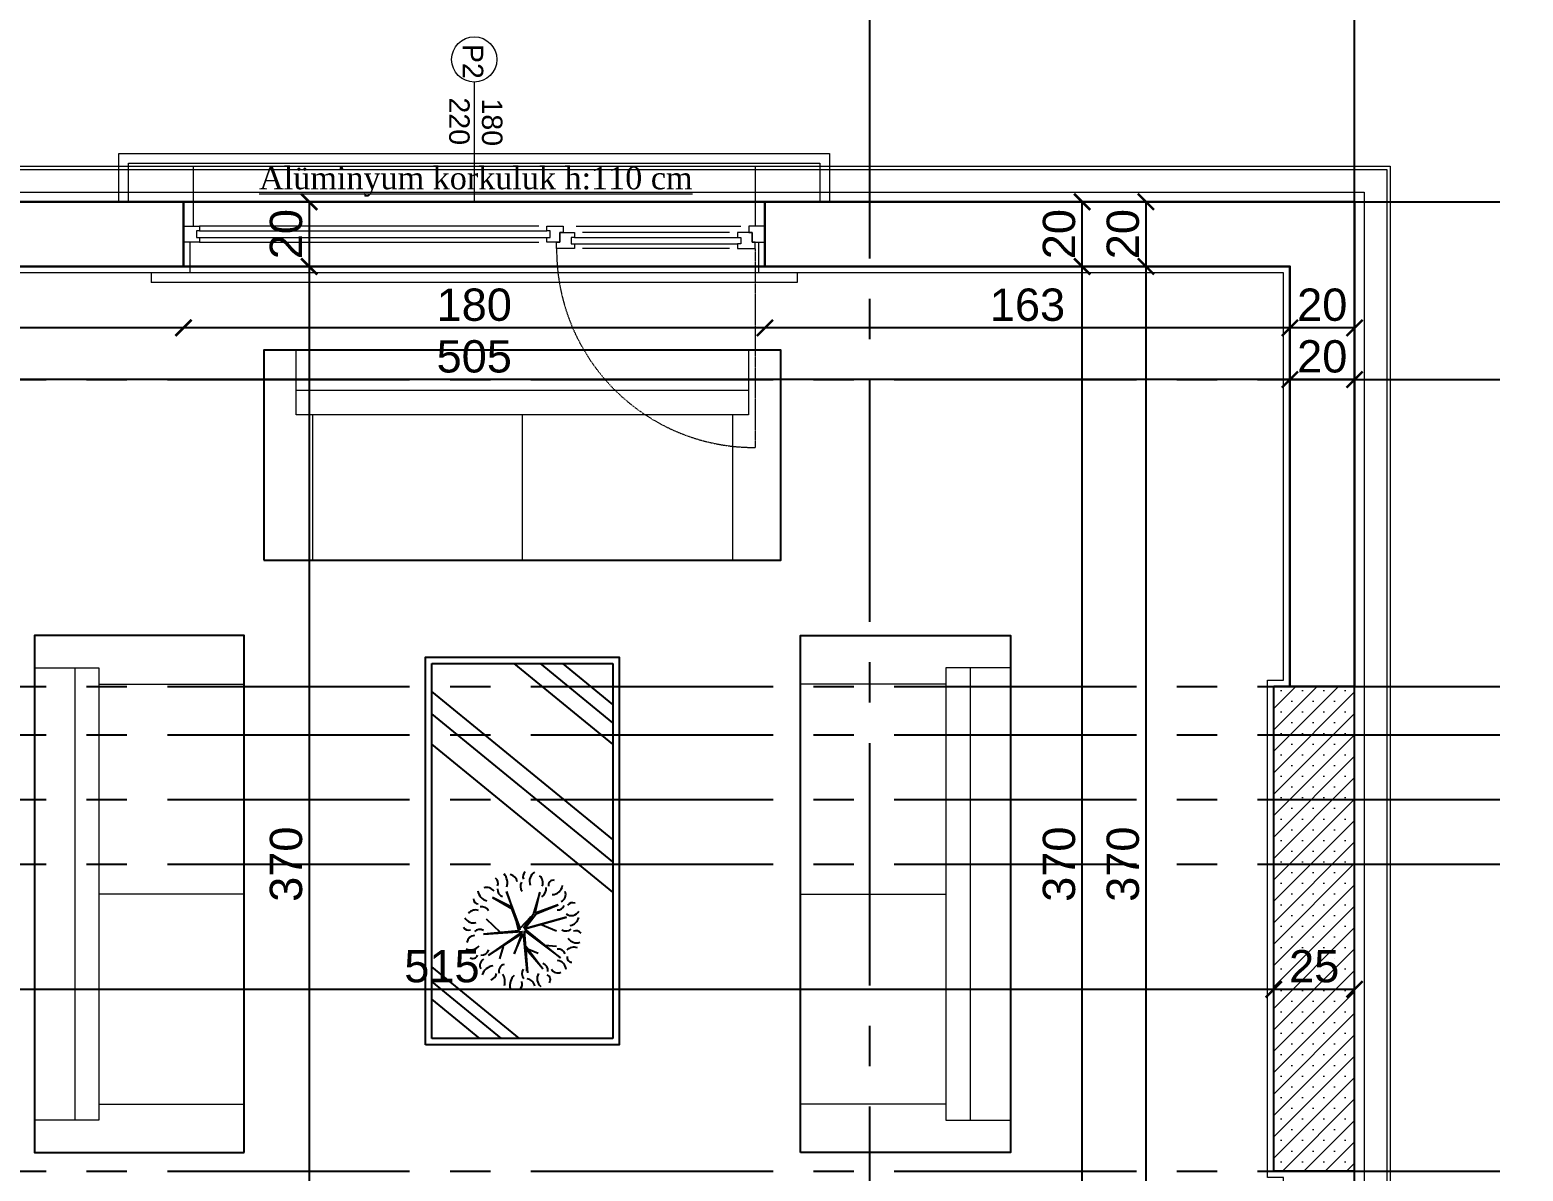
# Model space of a CAD drawing. Header units: millimetres. Extents: x 2778 to 13672, y 1832 to 5175.
# Drawn here: x 7471.5 to 7933.8, y 4445.2 to 4798.5 of the extents above; entities that cross this region are included whole.
import ezdxf

# ---------------------------------------------------------------- set-up
doc = ezdxf.new("R2010")
doc.units = ezdxf.units.MM
for name, pattern in [('CENTER2', [112.5, 75, -12.5, 12.5, -12.5]), ('DASHDOT2', [12.7, 6.35, -3.175, 0, -3.175]), ('DOTX2', [0.5, 0, -0.5])]:
    doc.linetypes.add(name, pattern=pattern)
doc.layers.add('7-DCR-FRN', color=8, linetype='Continuous')
doc.layers.add('Panel', color=7, linetype='Continuous')
for name, color, linetype, lineweight in [('aks', 251, 'DASHDOT2', 35), ('duvar', 232, 'Continuous', 30), ('görünüş', 201, 'Continuous', 18), ('ince', 37, 'Continuous', 0), ('iz', 1, 'DOTX2', 20), ('pencere', 4, 'Continuous', 18), ('sıva dış', 30, 'Continuous', 9), ('sıva iç', 21, 'Continuous', 0), ('yalıtım', 107, 'Continuous', 0), ('yazı', 11, 'Continuous', 20), ('ÖLÇÜ İÇ', 7, 'Continuous', 9)]:
    doc.layers.add(name, color=color, linetype=linetype, lineweight=lineweight)
doc.styles.get("Standard").update_dxf_attribs({"font": 'arial.ttf'})
doc.styles.add('Times roman', font='times.ttf')
doc.dimstyles.new('zulay iç ölçü', dxfattribs={"dimtxt": 10, "dimasz": 5, "dimexe": 0.18, "dimexo": 0, "dimgap": 2, "dimtad": 3, "dimdec": 0, "dimzin": 0, "dimdsep": 46, "dimtxsty": 'Standard', "dimblk": 'ARCHTICK', "dimcen": 0.09, "dimse1": 1, "dimse2": 1, "dimadec": 0, "dimazin": 0, "dimtfac": 1, "dimtdec": 0, "dimtix": 1, "dimtofl": 0, "dimtmove": 0, "dimatfit": 3, "dimldrblk": 'ARCHTICK', "dimfxl": 1, "dimtolj": 1, "dimtzin": 0, "dimarcsym": 0})

# ---------------------------------------------------------------- blocks, each defined once
blk = doc.blocks.new('IDE941Entity3444')
at = {"layer": 'Panel', "linetype": 'Continuous', "lineweight": 5}
h = blk.add_hatch(dxfattribs=at)
h.set_pattern_fill('SACNCR', color=163, scale=50, style=0)
h.set_pattern_definition([(45, (0, 0), (-3.314563, 3.314563), []), (45, (3.3146, 0), (-3.314563, 3.314563), [0, -4.6875])])
h.paths.add_polyline_path([(4705, 1955), (4705, 2105), (4730, 2105), (4730, 1955)])
blk = doc.blocks.new('IDE941Entity3445')
at = {"layer": 'Panel', "color": 164, "linetype": 'Continuous', "lineweight": -3}
blk.add_lwpolyline([(4730, 1955), (4705, 1955)], dxfattribs=at)
blk = doc.blocks.new('IDE941Entity3446')
at = {"layer": 'Panel', "color": 164, "linetype": 'Continuous', "lineweight": -3}
blk.add_lwpolyline([(4730, 1955), (4730, 2105)], dxfattribs=at)
blk = doc.blocks.new('IDE941Entity3447')
at = {"layer": 'Panel', "color": 164, "linetype": 'Continuous', "lineweight": -3}
blk.add_lwpolyline([(4730, 2105), (4705, 2105)], dxfattribs=at)
blk = doc.blocks.new('IDE941Entity3448')
at = {"layer": 'Panel', "color": 164, "linetype": 'Continuous', "lineweight": -3}
blk.add_lwpolyline([(4705, 1955), (4705, 2105)], dxfattribs=at)
blk = doc.blocks.new('WWE')
at = {"layer": 'duvar'}
for p, q in [((1010460.07, -375776.08), (1010460.07, -375756.08)), ((1010640.07, -375776.08), (1010640.07, -375756.08))]:
    blk.add_line(p, q, dxfattribs=at)
at = {"layer": 'görünüş'}
for p, q in [((1010450.07, -375754.08), (1010450.07, -375751.08)), ((1010450.07, -375751.08), (1010650.07, -375751.08)), ((1010650.07, -375754.08), (1010650.07, -375751.08))]:
    blk.add_line(p, q, dxfattribs=at)
at = {"layer": 'ince'}
for p, q in [((1010519.07, -375763.08), (1010468.57, -375763.08)), ((1010471.07, -375761.58), (1010516.57, -375761.58)), ((1010519.07, -375765.08), (1010468.57, -375765.08)), ((1010471.07, -375766.58), (1010516.57, -375766.58)), ((1010635.07, -375765.08), (1010527.57, -375765.08)), ((1010635.07, -375767.08), (1010527.57, -375767.08)), ((1010635.07, -375763.58), (1010530.07, -375763.58)), ((1010518.57, -375768.58), (1010467.57, -375768.58)), ((1010530.07, -375768.58), (1010635.07, -375768.58))]:
    blk.add_line(p, q, dxfattribs=at)
at = {"layer": 'iz', "ltscale": 0.1}
for p, q in [((1010463.09, -375761.55), (1010463.09, -375700.05)), ((1010640.07, -375756.08), (1010460.07, -375756.08)), ((1010460.07, -375776.08), (1010640.07, -375776.08))]:
    blk.add_line(p, q, dxfattribs=at)
blk.add_arc((1010463.44, -375761.18), 61.13, 359.6315, 90.3229, dxfattribs=at)
at = {"layer": 'pencere'}
for p, q in [((1010468.57, -375761.58), (1010463.07, -375761.58)), ((1010463.07, -375761.58), (1010463.07, -375763.58)), ((1010467.57, -375765.08), (1010467.57, -375763.08)), ((1010467.57, -375763.08), (1010468.57, -375763.08)), ((1010468.57, -375763.08), (1010468.57, -375761.58)), ((1010519.07, -375763.08), (1010519.07, -375761.58)), ((1010519.07, -375761.58), (1010524.57, -375761.58)), ((1010520.07, -375763.08), (1010519.07, -375763.08)), ((1010520.07, -375765.08), (1010520.07, -375763.08)), ((1010524.57, -375761.58), (1010524.57, -375763.58)), ((1010464.07, -375763.58), (1010460.07, -375763.58)), ((1010463.07, -375763.58), (1010464.07, -375763.58)), ((1010464.07, -375766.58), (1010464.07, -375763.58)), ((1010464.07, -375763.58), (1010464.07, -375766.58)), ((1010465.07, -375766.58), (1010464.07, -375766.58)), ((1010464.07, -375766.58), (1010468.57, -375766.58)), ((1010465.07, -375768.58), (1010465.07, -375766.58)), ((1010468.57, -375765.08), (1010467.57, -375765.08)), ((1010468.57, -375766.58), (1010468.57, -375765.08)), ((1010519.07, -375766.58), (1010519.07, -375765.08)), ((1010519.07, -375765.08), (1010520.07, -375765.08)), ((1010523.57, -375766.58), (1010519.07, -375766.58)), ((1010522.57, -375768.58), (1010522.57, -375766.58)), ((1010522.57, -375766.58), (1010523.57, -375766.58)), ((1010523.57, -375766.58), (1010523.57, -375763.58)), ((1010523.57, -375763.58), (1010527.57, -375763.58)), ((1010524.57, -375763.58), (1010523.57, -375763.58)), ((1010523.57, -375763.58), (1010523.57, -375766.58)), ((1010527.57, -375765.08), (1010526.57, -375765.08)), ((1010526.57, -375765.08), (1010526.57, -375767.08)), ((1010526.57, -375767.08), (1010527.57, -375767.08)), ((1010527.57, -375763.58), (1010527.57, -375765.08)), ((1010527.57, -375767.08), (1010527.57, -375768.58)), ((1010635.07, -375765.08), (1010635.07, -375763.58)), ((1010635.07, -375763.58), (1010635.07, -375763.58)), ((1010635.07, -375763.58), (1010640.07, -375763.58)), ((1010636.07, -375765.08), (1010635.07, -375765.08)), ((1010635.07, -375768.58), (1010635.07, -375767.08)), ((1010635.07, -375767.08), (1010636.07, -375767.08)), ((1010636.07, -375767.08), (1010636.07, -375765.08)), ((1010460.07, -375768.58), (1010465.07, -375768.58)), ((1010527.57, -375768.58), (1010522.57, -375768.58)), ((1010640.07, -375768.58), (1010635.07, -375768.58)), ((1010635.07, -375768.58), (1010635.07, -375768.58))]:
    blk.add_line(p, q, dxfattribs=at)
at = {"layer": 'sıva dış'}
for p, q in [((1010463.07, -375787.08), (1010463.07, -375768.58)), ((1010637.07, -375787.08), (1010637.07, -375768.58))]:
    blk.add_line(p, q, dxfattribs=at)
at = {"layer": 'sıva iç'}
for p, q in [((1010462.07, -375763.58), (1010462.07, -375754.08)), ((1010638.07, -375763.58), (1010638.07, -375754.08))]:
    blk.add_line(p, q, dxfattribs=at)
at = {"layer": 'sıva iç', "color": 1}
for p, q in [((1010440.07, -375791.08), (1010440.07, -375776.08)), ((1010443.07, -375788.08), (1010443.07, -375776.08)), ((1010450.07, -375776.08), (1010450.07, -375776.08)), ((1010657.07, -375776.08), (1010657.07, -375788.08)), ((1010660.07, -375776.08), (1010660.07, -375791.08)), ((1010462.68, -375788.08), (1010443.07, -375788.08)), ((1010657.07, -375788.08), (1010462.68, -375788.08)), ((1010462.68, -375791.08), (1010440.07, -375791.08)), ((1010660.07, -375791.08), (1010462.68, -375791.08))]:
    blk.add_line(p, q, dxfattribs=at)
at = {"layer": 'yazı'}
blk.add_line((1010550.07, -375813.13), (1010550.07, -375776.08), dxfattribs=at)
blk.add_circle((1010550.07, -375820.13), 7, dxfattribs=at)
at = {"layer": 'yazı', "style": 'Times roman'}
blk.add_text('%%UAlüminyum korkuluk h:110 cm', height=6.9967, rotation=180, dxfattribs=at).set_placement((1010616.65, -375779.95))
at = {"layer": 'yazı'}
for s, p in [('180', (1010547.68, -375808.07)), ('220', (1010557.83, -375808.39)), ('P2', (1010553.61, -375824.95))]:
    blk.add_text(s, height=6.328, rotation=90, dxfattribs=at).set_placement(p)
blk = doc.blocks.new('*U35')
at = {"layer": '7-DCR-FRN'}
for p, q in [((-13.15, 58), (-28, 45.86)), ((-0.88, 58), (-28, 35.83)), ((-6.49, 58), (-28, 40.42)), ((28, 58), (-28, 58)), ((-28, 58), (-28, -58)), ((28, -58), (28, 58)), ((0.26, 25.6), (1.41, 37.17)), ((1.67, 37.69), (0.65, 24.69)), ((1.41, 37.17), (1.16, 29.54)), ((-5.99, 29.58), (-7.12, 33.35)), ((6.31, 36.53), (0.64, 29.93)), ((0.65, 24.69), (11.81, 33.07)), ((11.81, 33.07), (0.78, 24.08)), ((1.16, 29.54), (6.31, 36.53)), ((0, 24.95), (-10.54, 32.22)), ((-10.54, 32.22), (-0.13, 25.6)), ((-0.13, 25.6), (-2.57, 31.88)), ((-2.57, 31.88), (0.26, 25.6)), ((0.64, 29.93), (4.84, 31.63)), ((6.96, 29.2), (10.52, 29.43)), ((-1.17, 24.69), (-12.05, 25.72)), ((-12.05, 25.72), (0, 24.95)), ((-6.77, 25.25), (-11.09, 21.12)), ((-4.89, 12.51), (-0.78, 24.56)), ((-0.65, 23.95), (-4.89, 12.51)), ((-0.78, 24.56), (-3.46, 17.28)), ((-2.81, 18.14), (-1.17, 24.69)), ((2.56, 20.36), (-0.65, 23.95)), ((3.38, 19.62), (0.39, 23.95)), ((0.39, 23.95), (2.56, 20.36)), ((13.61, 20.5), (0.65, 24.08)), ((0.65, 24.08), (4.25, 19.5)), ((0.78, 24.08), (13.61, 20.5)), ((5.63, 22.62), (10.52, 24.7)), ((5.38, 12.78), (3.38, 19.62)), ((11.05, 16.64), (3.99, 19.24)), ((3.99, 19.24), (5.38, 12.78)), ((4.25, 19.5), (11.05, 16.64)), ((-9.22, 14.41), (-2.81, 18.14)), ((-3.46, 17.28), (-9.22, 14.41)), ((28, 12.76), (-28, -33.02)), ((28, 3.34), (-28, -42.44)), ((28, -3.59), (-28, -49.37)), ((28, -33.01), (-2.56, -58)), ((28, -39.69), (5.6, -58)), ((28, -45.34), (12.52, -58)), ((-28, -58), (28, -58))]:
    blk.add_line(p, q, dxfattribs=at)
blk.add_lwpolyline([(-30, 60), (-30, -60), (30, -60), (30, 60)], close=True, dxfattribs=at)
blk.add_lwpolyline([(-30, 60), (-30, -60), (30, -60), (30, 60)], close=True, dxfattribs=at)
at = {"layer": '7-DCR-FRN', "extrusion": (0, 0, -1)}
for centre, major_axis, start_param, end_param in [((0.32, 41.56), (2.97, 2.97), 3.119665, 4.17552), ((-1.97, 41.19), (1.37, 1.37), -0.168576, 1.180577), ((0.94, 42.5), (2.13, 2.13), 0.99899, 2.174975), ((7.63, 39.52), (-2.18, 2.18), 4.963816, 6.399957), ((-8.38, 39.81), (3.08, 3.08), 2.534785, 3.58455), ((-10.42, 37.44), (1.76, 1.76), -0.540488, 0.582887), ((-5.15, 37.17), (1.5, 1.5), 2.597457, 4.255739), ((-9.63, 40.39), (2.99, 2.99), 0.495607, 1.356514), ((2.26, 37.93), (-1.73, 1.73), 4.894894, 6.209265), ((5.86, 36.89), (1.46, 1.46), 0.588849, 2.139269), ((6.98, 39.87), (-1.18, 1.18), 1.775821, 3.472355), ((10.9, 35.62), (-1.52, 1.52), 5.94085, 7.533141), ((-15.38, 31.6), (-1.17, 1.17), 0.260288, 1.930326), ((-10.78, 35.44), (-1.67, 1.67), 4.494462, 5.97098), ((-12.71, 29.84), (-1.73, 1.73), 0.71489, 2.029848), ((10.51, 36.89), (-2.14, 2.14), 2.412933, 3.806953), ((15.17, 33.03), (0.963, 0.963), 3.637708, 5.574611), ((-16, 27.21), (-2.4, 2.4), 0.343258, 1.666965), ((-14.78, 28.65), (1.72, 1.72), 2.359421, 3.812742), ((11.13, 32.71), (-1.65, 1.65), 2.748968, 4.071251), ((15.94, 32.92), (2.21, 2.21), 2.001057, 3.151731), ((16.74, 25.48), (2.09, 2.09), 4.465952, 5.85576), ((-16.74, 22.85), (1.17, 1.17), 4.417954, 5.883919), ((-13.29, 26.69), (1.7, 1.7), 1.811769, 3.074319), ((13.49, 22.17), (-1.83, 1.83), 0.269504, 1.469985), ((16.53, 27.04), (1.65, 1.65), 1.556652, 2.67951), ((-15.15, 19.26), (2.13, 2.13), 4.435356, 5.7884), ((-14.51, 21.04), (1.97, 1.97), 2.029873, 3.258277), ((15.1, 17.31), (-1.9, 1.9), 0.1729, 1.85548), ((14.15, 19.74), (2.41, 2.41), -0.596761, 0.530229), ((-13.63, 14.85), (1.1, 1.1), 3.912813, 5.455212), ((-10.22, 11.93), (-2.53, 2.53), 5.610896, 6.838603), ((-12.55, 19.63), (-1.68, 1.68), 2.857787, 4.168751), ((-5.56, 12), (-1.53, 1.53), 5.385771, 6.799513), ((4.4, 11.7), (2.09, 2.09), -0.212594, 0.90159), ((10.84, 15.96), (1.63, 1.63), -0.835936, 0.386912), ((11.02, 13.49), (-1.7, 1.7), 1.193932, 2.764391), ((15.62, 18.16), (-1.52, 1.52), 3.608489, 4.799895), ((-11.12, 14.28), (-2.11, 2.11), 3.030383, 4.209272), ((-9.53, 9.98), (1.4, 1.4), 0.378865, 1.679355), ((-9.2, 9.93), (-3.22, 3.22), 2.096822, 3.023848), ((-4.24, 9.84), (-1.84, 1.84), 2.447851, 3.758583), ((1.67, 10.9), (1.64, 1.64), 3.381045, 4.65182), ((5.54, 9.37), (2.37, 2.37), 2.915554, 4.30502), ((3.55, 9.86), (-1.98, 1.98), 1.99053, 3.233966), ((9.55, 10.6), (-1.07, 1.07), 3.690915, 5.731825), ((9.15, 10.24), (-2.32, 2.32), 0.812708, 2.215848), ((2.08, 7.93), (1.36, 1.36), 3.048732, 4.380826)]:
    blk.add_ellipse(centre, major_axis=major_axis, ratio=1, start_param=start_param, end_param=end_param, dxfattribs=at)
blk = doc.blocks.new('*U27')
at = {"layer": '7-DCR-FRN'}
blk.add_lwpolyline([(0, 10), (160, 10), (160, 75), (0, 75)], close=True, dxfattribs=at)
at = {"layer": '7-DCR-FRN', "lineweight": 9, "flags": 128}
blk.add_lwpolyline([(0, 10), (160, 10), (160, 75), (0, 75)], close=True, dxfattribs=at)
blk.add_lwpolyline([(0, 10), (160, 10), (160, 75), (0, 75)], close=True, dxfattribs=at)
for points in [[(10, 55), (10, 75)], [(150, 75), (150, 75), (150, 55), (150, 55)], [(150, 62.5), (10, 62.5)], [(150, 55), (10, 55)], [(15, 55), (15, 10)], [(80, 10), (80, 55)], [(145, 55), (145, 10)]]:
    blk.add_lwpolyline(points, dxfattribs=at)
blk = doc.blocks.new('_ArchTick')
at = {"color": 0, "linetype": 'ByBlock', "const_width": 0.15}
blk.add_lwpolyline([(-0.5, -0.5), (0.5, 0.5)], dxfattribs=at)
blk = doc.blocks.new('*D2341')
at = {"layer": 'Defpoints', "color": 0, "transparency": 16777216}
for p in [(7817.01, 4745.23), (7817.01, 4725.23), (7817.01, 4725.23)]:
    blk.add_point(p, dxfattribs=at)
at = {"layer": 'ÖLÇÜ İÇ', "color": 0, "lineweight": -2, "transparency": 16777216}
blk.add_line((7817.01, 4745.23), (7817.01, 4725.23), dxfattribs=at)
at = {"layer": 'ÖLÇÜ İÇ', "color": 0, "lineweight": -2, "transparency": 16777216, "xscale": 5, "yscale": 5, "zscale": 5}
for p, rotation in [((7817.01, 4745.23), 90), ((7817.01, 4725.23), 270)]:
    blk.add_blockref('_ArchTick', p, dxfattribs=dict(at, rotation=rotation))
at = {"layer": 'ÖLÇÜ İÇ', "color": 0, "transparency": 16777216, "insert": (7809.9, 4735.23), "char_height": 10, "attachment_point": 5, "rotation": 90}
blk.add_mtext('\\A1;20', dxfattribs=at)
blk = doc.blocks.new('*D2342')
at = {"layer": 'Defpoints', "color": 0, "transparency": 16777216}
for p in [(7817.01, 4725.23), (7817.01, 4355.23), (7817.01, 4355.23)]:
    blk.add_point(p, dxfattribs=at)
at = {"layer": 'ÖLÇÜ İÇ', "color": 0, "lineweight": -2, "transparency": 16777216}
blk.add_line((7817.01, 4725.23), (7817.01, 4355.23), dxfattribs=at)
at = {"layer": 'ÖLÇÜ İÇ', "color": 0, "lineweight": -2, "transparency": 16777216, "xscale": 5, "yscale": 5, "zscale": 5}
for p, rotation in [((7817.01, 4725.23), 90), ((7817.01, 4355.23), 270)]:
    blk.add_blockref('_ArchTick', p, dxfattribs=dict(at, rotation=rotation))
at = {"layer": 'ÖLÇÜ İÇ', "color": 0, "transparency": 16777216, "insert": (7809.9, 4540.23), "char_height": 10, "attachment_point": 5, "rotation": 90}
blk.add_mtext('\\A1;370', dxfattribs=at)
blk = doc.blocks.new('*D2357')
at = {"layer": 'Defpoints', "color": 0, "transparency": 16777216}
for p in [(7797.25, 4725.23), (7797.25, 4725.23), (7797.25, 4355.23)]:
    blk.add_point(p, dxfattribs=at)
at = {"layer": 'ÖLÇÜ İÇ', "color": 0, "lineweight": -2, "transparency": 16777216}
blk.add_line((7797.25, 4355.23), (7797.25, 4725.23), dxfattribs=at)
at = {"layer": 'ÖLÇÜ İÇ', "color": 0, "lineweight": -2, "transparency": 16777216, "xscale": 5, "yscale": 5, "zscale": 5}
for p, rotation in [((7797.25, 4725.23), 90), ((7797.25, 4355.23), 270)]:
    blk.add_blockref('_ArchTick', p, dxfattribs=dict(at, rotation=rotation))
at = {"layer": 'ÖLÇÜ İÇ', "color": 0, "transparency": 16777216, "insert": (7790.14, 4540.23), "char_height": 10, "attachment_point": 5, "rotation": 90}
blk.add_mtext('\\A1;370', dxfattribs=at)
blk = doc.blocks.new('*D2358')
at = {"layer": 'Defpoints', "color": 0, "transparency": 16777216}
for p in [(7797.25, 4745.23), (7797.25, 4745.23), (7797.25, 4725.23)]:
    blk.add_point(p, dxfattribs=at)
at = {"layer": 'ÖLÇÜ İÇ', "color": 0, "lineweight": -2, "transparency": 16777216}
blk.add_line((7797.25, 4725.23), (7797.25, 4745.23), dxfattribs=at)
at = {"layer": 'ÖLÇÜ İÇ', "color": 0, "lineweight": -2, "transparency": 16777216, "xscale": 5, "yscale": 5, "zscale": 5}
for p, rotation in [((7797.25, 4745.23), 90), ((7797.25, 4725.23), 270)]:
    blk.add_blockref('_ArchTick', p, dxfattribs=dict(at, rotation=rotation))
at = {"layer": 'ÖLÇÜ İÇ', "color": 0, "transparency": 16777216, "insert": (7790.15, 4735.23), "char_height": 10, "attachment_point": 5, "rotation": 90}
blk.add_mtext('\\A1;20', dxfattribs=at)
blk = doc.blocks.new('*D2359')
at = {"layer": 'Defpoints', "color": 0, "transparency": 16777216}
for p in [(7861.58, 4706.22), (7861.58, 4706.22), (7881.58, 4706.22)]:
    blk.add_point(p, dxfattribs=at)
at = {"layer": 'ÖLÇÜ İÇ', "color": 0, "lineweight": -2, "transparency": 16777216}
blk.add_line((7881.58, 4706.22), (7861.58, 4706.22), dxfattribs=at)
at = {"layer": 'ÖLÇÜ İÇ', "color": 0, "lineweight": -2, "transparency": 16777216, "xscale": 5, "yscale": 5, "zscale": 5, "rotation": 180}
blk.add_blockref('_ArchTick', (7861.58, 4706.22), dxfattribs=at)
at = {"layer": 'ÖLÇÜ İÇ', "color": 0, "lineweight": -2, "transparency": 16777216, "xscale": 5, "yscale": 5, "zscale": 5}
blk.add_blockref('_ArchTick', (7881.58, 4706.22), dxfattribs=at)
at = {"layer": 'ÖLÇÜ İÇ', "color": 0, "transparency": 16777216, "insert": (7871.58, 4713.33), "char_height": 10, "attachment_point": 5}
blk.add_mtext('\\A1;20', dxfattribs=at)
blk = doc.blocks.new('*D2360')
at = {"layer": 'Defpoints', "color": 0, "transparency": 16777216}
for p in [(7699.08, 4725.23), (7699.08, 4706.22), (7861.58, 4706.22)]:
    blk.add_point(p, dxfattribs=at)
at = {"layer": 'ÖLÇÜ İÇ', "color": 0, "lineweight": -2, "transparency": 16777216}
blk.add_line((7861.58, 4706.22), (7699.08, 4706.22), dxfattribs=at)
at = {"layer": 'ÖLÇÜ İÇ', "color": 0, "lineweight": -2, "transparency": 16777216, "xscale": 5, "yscale": 5, "zscale": 5, "rotation": 180}
blk.add_blockref('_ArchTick', (7699.08, 4706.22), dxfattribs=at)
at = {"layer": 'ÖLÇÜ İÇ', "color": 0, "lineweight": -2, "transparency": 16777216, "xscale": 5, "yscale": 5, "zscale": 5}
blk.add_blockref('_ArchTick', (7861.58, 4706.22), dxfattribs=at)
at = {"layer": 'ÖLÇÜ İÇ', "color": 0, "transparency": 16777216, "insert": (7780.33, 4713.33), "char_height": 10, "attachment_point": 5}
blk.add_mtext('\\A1;163', dxfattribs=at)
blk = doc.blocks.new('*D2361')
at = {"layer": 'Defpoints', "color": 0, "transparency": 16777216}
for p in [(7519.08, 4725.23), (7699.08, 4725.23), (7519.08, 4706.22)]:
    blk.add_point(p, dxfattribs=at)
at = {"layer": 'ÖLÇÜ İÇ', "color": 0, "lineweight": -2, "transparency": 16777216}
blk.add_line((7699.08, 4706.22), (7519.08, 4706.22), dxfattribs=at)
at = {"layer": 'ÖLÇÜ İÇ', "color": 0, "lineweight": -2, "transparency": 16777216, "xscale": 5, "yscale": 5, "zscale": 5, "rotation": 180}
blk.add_blockref('_ArchTick', (7519.08, 4706.22), dxfattribs=at)
at = {"layer": 'ÖLÇÜ İÇ', "color": 0, "lineweight": -2, "transparency": 16777216, "xscale": 5, "yscale": 5, "zscale": 5}
blk.add_blockref('_ArchTick', (7699.08, 4706.22), dxfattribs=at)
at = {"layer": 'ÖLÇÜ İÇ', "color": 0, "transparency": 16777216, "insert": (7609.08, 4713.33), "char_height": 10, "attachment_point": 5}
blk.add_mtext('\\A1;180', dxfattribs=at)
blk = doc.blocks.new('*D2362')
at = {"layer": 'Defpoints', "color": 0, "transparency": 16777216}
for p in [(7356.58, 4725.23), (7519.08, 4725.23), (7356.58, 4706.22)]:
    blk.add_point(p, dxfattribs=at)
at = {"layer": 'ÖLÇÜ İÇ', "color": 0, "lineweight": -2, "transparency": 16777216}
blk.add_line((7519.08, 4706.22), (7356.58, 4706.22), dxfattribs=at)
at = {"layer": 'ÖLÇÜ İÇ', "color": 0, "lineweight": -2, "transparency": 16777216, "xscale": 5, "yscale": 5, "zscale": 5, "rotation": 180}
blk.add_blockref('_ArchTick', (7356.58, 4706.22), dxfattribs=at)
at = {"layer": 'ÖLÇÜ İÇ', "color": 0, "lineweight": -2, "transparency": 16777216, "xscale": 5, "yscale": 5, "zscale": 5}
blk.add_blockref('_ArchTick', (7519.08, 4706.22), dxfattribs=at)
at = {"layer": 'ÖLÇÜ İÇ', "color": 0, "transparency": 16777216, "insert": (7437.83, 4713.33), "char_height": 10, "attachment_point": 5}
blk.add_mtext('\\A1;163', dxfattribs=at)
blk = doc.blocks.new('*D2372')
at = {"layer": 'Defpoints', "color": 0, "transparency": 16777216}
for p in [(7861.58, 4690.23), (7861.58, 4690.23), (7881.58, 4690.23)]:
    blk.add_point(p, dxfattribs=at)
at = {"layer": 'ÖLÇÜ İÇ', "color": 0, "lineweight": -2, "transparency": 16777216}
blk.add_line((7881.58, 4690.23), (7861.58, 4690.23), dxfattribs=at)
at = {"layer": 'ÖLÇÜ İÇ', "color": 0, "lineweight": -2, "transparency": 16777216, "xscale": 5, "yscale": 5, "zscale": 5, "rotation": 180}
blk.add_blockref('_ArchTick', (7861.58, 4690.23), dxfattribs=at)
at = {"layer": 'ÖLÇÜ İÇ', "color": 0, "lineweight": -2, "transparency": 16777216, "xscale": 5, "yscale": 5, "zscale": 5}
blk.add_blockref('_ArchTick', (7881.58, 4690.23), dxfattribs=at)
at = {"layer": 'ÖLÇÜ İÇ', "color": 0, "transparency": 16777216, "insert": (7871.58, 4697.34), "char_height": 10, "attachment_point": 5}
blk.add_mtext('\\A1;20', dxfattribs=at)
blk = doc.blocks.new('*D2373')
at = {"layer": 'Defpoints', "color": 0, "transparency": 16777216}
for p in [(7356.58, 4690.23), (7356.58, 4690.23), (7861.58, 4690.23)]:
    blk.add_point(p, dxfattribs=at)
at = {"layer": 'ÖLÇÜ İÇ', "color": 0, "lineweight": -2, "transparency": 16777216}
blk.add_line((7861.58, 4690.23), (7356.58, 4690.23), dxfattribs=at)
at = {"layer": 'ÖLÇÜ İÇ', "color": 0, "lineweight": -2, "transparency": 16777216, "xscale": 5, "yscale": 5, "zscale": 5, "rotation": 180}
blk.add_blockref('_ArchTick', (7356.58, 4690.23), dxfattribs=at)
at = {"layer": 'ÖLÇÜ İÇ', "color": 0, "lineweight": -2, "transparency": 16777216, "xscale": 5, "yscale": 5, "zscale": 5}
blk.add_blockref('_ArchTick', (7861.58, 4690.23), dxfattribs=at)
at = {"layer": 'ÖLÇÜ İÇ', "color": 0, "transparency": 16777216, "insert": (7609.08, 4697.34), "char_height": 10, "attachment_point": 5}
blk.add_mtext('\\A1;505', dxfattribs=at)
blk = doc.blocks.new('*D2282')
at = {"layer": 'Defpoints', "color": 0, "transparency": 16777216}
for p in [(7557.98, 4745.23), (7557.98, 4725.23), (7557.98, 4725.23)]:
    blk.add_point(p, dxfattribs=at)
at = {"layer": 'ÖLÇÜ İÇ', "color": 0, "lineweight": -2, "transparency": 16777216}
blk.add_line((7557.98, 4745.23), (7557.98, 4725.23), dxfattribs=at)
at = {"layer": 'ÖLÇÜ İÇ', "color": 0, "lineweight": -2, "transparency": 16777216, "xscale": 5, "yscale": 5, "zscale": 5}
for p, rotation in [((7557.98, 4745.23), 90), ((7557.98, 4725.23), 270)]:
    blk.add_blockref('_ArchTick', p, dxfattribs=dict(at, rotation=rotation))
at = {"layer": 'ÖLÇÜ İÇ', "color": 0, "transparency": 16777216, "insert": (7550.87, 4735.23), "char_height": 10, "attachment_point": 5, "rotation": 90}
blk.add_mtext('\\A1;20', dxfattribs=at)
blk = doc.blocks.new('*D2283')
at = {"layer": 'Defpoints', "color": 0, "transparency": 16777216}
for p in [(7557.98, 4725.23), (7557.98, 4355.23), (7557.98, 4355.23)]:
    blk.add_point(p, dxfattribs=at)
at = {"layer": 'ÖLÇÜ İÇ', "color": 0, "lineweight": -2, "transparency": 16777216}
blk.add_line((7557.98, 4725.23), (7557.98, 4355.23), dxfattribs=at)
at = {"layer": 'ÖLÇÜ İÇ', "color": 0, "lineweight": -2, "transparency": 16777216, "xscale": 5, "yscale": 5, "zscale": 5}
for p, rotation in [((7557.98, 4725.23), 90), ((7557.98, 4355.23), 270)]:
    blk.add_blockref('_ArchTick', p, dxfattribs=dict(at, rotation=rotation))
at = {"layer": 'ÖLÇÜ İÇ', "color": 0, "transparency": 16777216, "insert": (7550.87, 4540.23), "char_height": 10, "attachment_point": 5, "rotation": 90}
blk.add_mtext('\\A1;370', dxfattribs=at)
blk = doc.blocks.new('*D2332')
at = {"layer": 'Defpoints', "color": 0, "transparency": 16777216}
for p in [(7856.58, 4501.49), (7856.58, 4499.97), (7881.58, 4499.97)]:
    blk.add_point(p, dxfattribs=at)
at = {"layer": 'ÖLÇÜ İÇ', "color": 0, "lineweight": -2, "transparency": 16777216}
blk.add_line((7881.58, 4501.49), (7856.58, 4501.49), dxfattribs=at)
at = {"layer": 'ÖLÇÜ İÇ', "color": 0, "lineweight": -2, "transparency": 16777216, "xscale": 5, "yscale": 5, "zscale": 5, "rotation": 180}
blk.add_blockref('_ArchTick', (7856.58, 4501.49), dxfattribs=at)
at = {"layer": 'ÖLÇÜ İÇ', "color": 0, "lineweight": -2, "transparency": 16777216, "xscale": 5, "yscale": 5, "zscale": 5}
blk.add_blockref('_ArchTick', (7881.58, 4501.49), dxfattribs=at)
at = {"layer": 'ÖLÇÜ İÇ', "color": 0, "transparency": 16777216, "insert": (7869.08, 4508.6), "char_height": 10, "attachment_point": 5}
blk.add_mtext('\\A1;25', dxfattribs=at)
blk = doc.blocks.new('*D2333')
at = {"layer": 'Defpoints', "color": 0, "transparency": 16777216}
for p in [(7341.58, 4501.49), (7341.58, 4501.49), (7856.58, 4499.97)]:
    blk.add_point(p, dxfattribs=at)
at = {"layer": 'ÖLÇÜ İÇ', "color": 0, "lineweight": -2, "transparency": 16777216}
blk.add_line((7856.58, 4501.49), (7341.58, 4501.49), dxfattribs=at)
at = {"layer": 'ÖLÇÜ İÇ', "color": 0, "lineweight": -2, "transparency": 16777216, "xscale": 5, "yscale": 5, "zscale": 5, "rotation": 180}
blk.add_blockref('_ArchTick', (7341.58, 4501.49), dxfattribs=at)
at = {"layer": 'ÖLÇÜ İÇ', "color": 0, "lineweight": -2, "transparency": 16777216, "xscale": 5, "yscale": 5, "zscale": 5}
blk.add_blockref('_ArchTick', (7856.58, 4501.49), dxfattribs=at)
at = {"layer": 'ÖLÇÜ İÇ', "color": 0, "transparency": 16777216, "insert": (7599.08, 4508.6), "char_height": 10, "attachment_point": 5}
blk.add_mtext('\\A1;515', dxfattribs=at)

msp = doc.modelspace()

# ---------------------------------------------------------------- linework, layer by layer
at = {"layer": 'aks', "color": 251, "linetype": 'CENTER2', "lineweight": -3}
for points in [[(7731.58, 2140.23), (7731.58, 5100.23)], [(7881.58, 2140.23), (7881.58, 5100.23)], [(2901.58, 4745.23), (8131.58, 4745.23)], [(2901.58, 4690.23), (8131.58, 4690.23)], [(2901.58, 4595.23), (8131.58, 4595.23)], [(2901.58, 4580.23), (8131.58, 4580.23)], [(2901.58, 4560.23), (8131.58, 4560.23)], [(2901.58, 4540.23), (8131.58, 4540.23)], [(2901.58, 4445.23), (8131.58, 4445.23)]]:
    msp.add_lwpolyline(points, dxfattribs=at)
at = {"layer": 'duvar', "lineweight": 30}
for points in [[(7336.58, 4690.23), (7336.58, 4745.23), (7881.58, 4745.23), (7881.58, 4595.23)], [(7356.58, 4690.23), (7356.58, 4725.23), (7861.58, 4725.23), (7861.58, 4595.23)]]:
    msp.add_lwpolyline(points, dxfattribs=at)
at = {"layer": 'sıva dış'}
for p, q in [((7333.58, 4748.23), (7884.58, 4748.23)), ((7884.58, 4748.23), (7884.58, 2562.23))]:
    msp.add_line(p, q, dxfattribs=at)
at = {"layer": 'sıva iç'}
msp.add_lwpolyline([(7859.58, 4723.23), (7358.58, 4723.23), (7358.58, 4538.23), (7343.58, 4538.23), (7343.58, 4247.23), (7464.58, 4247.23), (7464.58, 4357.23), (7859.58, 4357.23), (7859.58, 4443.23), (7854.58, 4443.23), (7854.58, 4597.23), (7859.58, 4597.23)], close=True, dxfattribs=at)
at = {"layer": 'yalıtım'}
for p, q in [((7325.58, 4756.23), (7892.58, 4756.23)), ((7326.58, 4755.23), (7891.58, 4755.23)), ((7891.58, 4755.23), (7891.58, 2555.23)), ((7892.58, 4756.23), (7892.58, 2554.23))]:
    msp.add_line(p, q, dxfattribs=at)

# ---------------------------------------------------------------- block references
at = {"xscale": -1, "rotation": 180}
msp.add_blockref('*U35', (7623.99, 4544.33), dxfattribs=at)
at = {"layer": '7-DCR-FRN'}
msp.add_blockref('*U27', (7543.99, 4624.34), dxfattribs=at)
at = {"layer": '7-DCR-FRN', "rotation": 90}
msp.add_blockref('*U27', (7547.91, 4451), dxfattribs=at)
at = {"layer": '7-DCR-FRN', "xscale": -1, "rotation": 270}
msp.add_blockref('*U27', (7700.07, 4451), dxfattribs=at)
at = {"layer": 'Panel'}
for name in ['IDE941Entity3444', 'IDE941Entity3447', 'IDE941Entity3448', 'IDE941Entity3446', 'IDE941Entity3445']:
    msp.add_blockref(name, (3151.58, 2490.23), dxfattribs=at)
at = {"layer": 'sıva iç', "rotation": 180}
msp.add_blockref('WWE', (1018159.15, -371030.84), dxfattribs=at)

# ---------------------------------------------------------------- dimensions: what is measured, and where the dimension line sits
at = {"layer": 'ÖLÇÜ İÇ'}
for base, p1, p2, angle, picture, middle in [((7557.98, 4725.23), (7557.98, 4745.23), (7557.98, 4725.23), 270, '*D2282', (7550.87, 4735.23)), ((7817.01, 4725.23), (7817.01, 4745.23), (7817.01, 4725.23), 270, '*D2341', (7809.9, 4735.23)), ((7861.58, 4706.22), (7881.58, 4706.22), (7861.58, 4706.22), 180, '*D2359', (7871.58, 4713.33)), ((7861.58, 4690.23), (7881.58, 4690.23), (7861.58, 4690.23), 180, '*D2372', (7871.58, 4697.34)), ((7856.58, 4501.49), (7881.58, 4499.97), (7856.58, 4499.97), 180, '*D2332', (7869.08, 4508.6))]:
    dim = msp.add_linear_dim(base=base, p1=p1, p2=p2, angle=angle, dimstyle='zulay iç ölçü', dxfattribs=at)
    dim.commit()
    dim.dimension.update_dxf_attribs({"geometry": picture, "text_midpoint": middle})
for base, p1, p2, angle, picture, middle in [((7797.25, 4745.23), (7797.25, 4725.23), (7797.25, 4745.23), 270, '*D2358', (7790.15, 4735.23)), ((7356.57969031, 4706.22198779), (7519.07969031, 4725.23434904), (7356.57969031, 4725.23434904), 180, '*D2362', (7437.82969031, 4713.33112831)), ((7519.08, 4706.22), (7699.08, 4725.23), (7519.08, 4725.23), 180, '*D2361', (7609.08, 4713.33)), ((7557.98, 4355.23), (7557.98, 4725.23), (7557.98, 4355.23), 270, '*D2283', (7550.87, 4540.23)), ((7699.07969031, 4706.22198779), (7861.57969031, 4706.22198779), (7699.07969031, 4725.23434904), 180, '*D2360', (7780.32969031, 4713.33112831)), ((7797.25, 4725.23), (7797.25, 4355.23), (7797.25, 4725.23), 270, '*D2357', (7790.14, 4540.23)), ((7817.01, 4355.23), (7817.01, 4725.23), (7817.01, 4355.23), 270, '*D2342', (7809.9, 4540.23)), ((7356.58, 4690.23), (7861.58, 4690.23), (7356.58, 4690.23), 180, '*D2373', (7609.08, 4697.34)), ((7341.58, 4501.49), (7856.58, 4499.97), (7341.58, 4501.49), 180, '*D2333', (7599.08, 4508.6))]:
    dim = msp.add_linear_dim(base=base, p1=p1, p2=p2, angle=angle, dimstyle='zulay iç ölçü', override={"dimtmove": 1}, dxfattribs=at)
    dim.commit()
    dim.dimension.update_dxf_attribs({"geometry": picture, "text_midpoint": middle})

doc.saveas('drawing.dxf')
